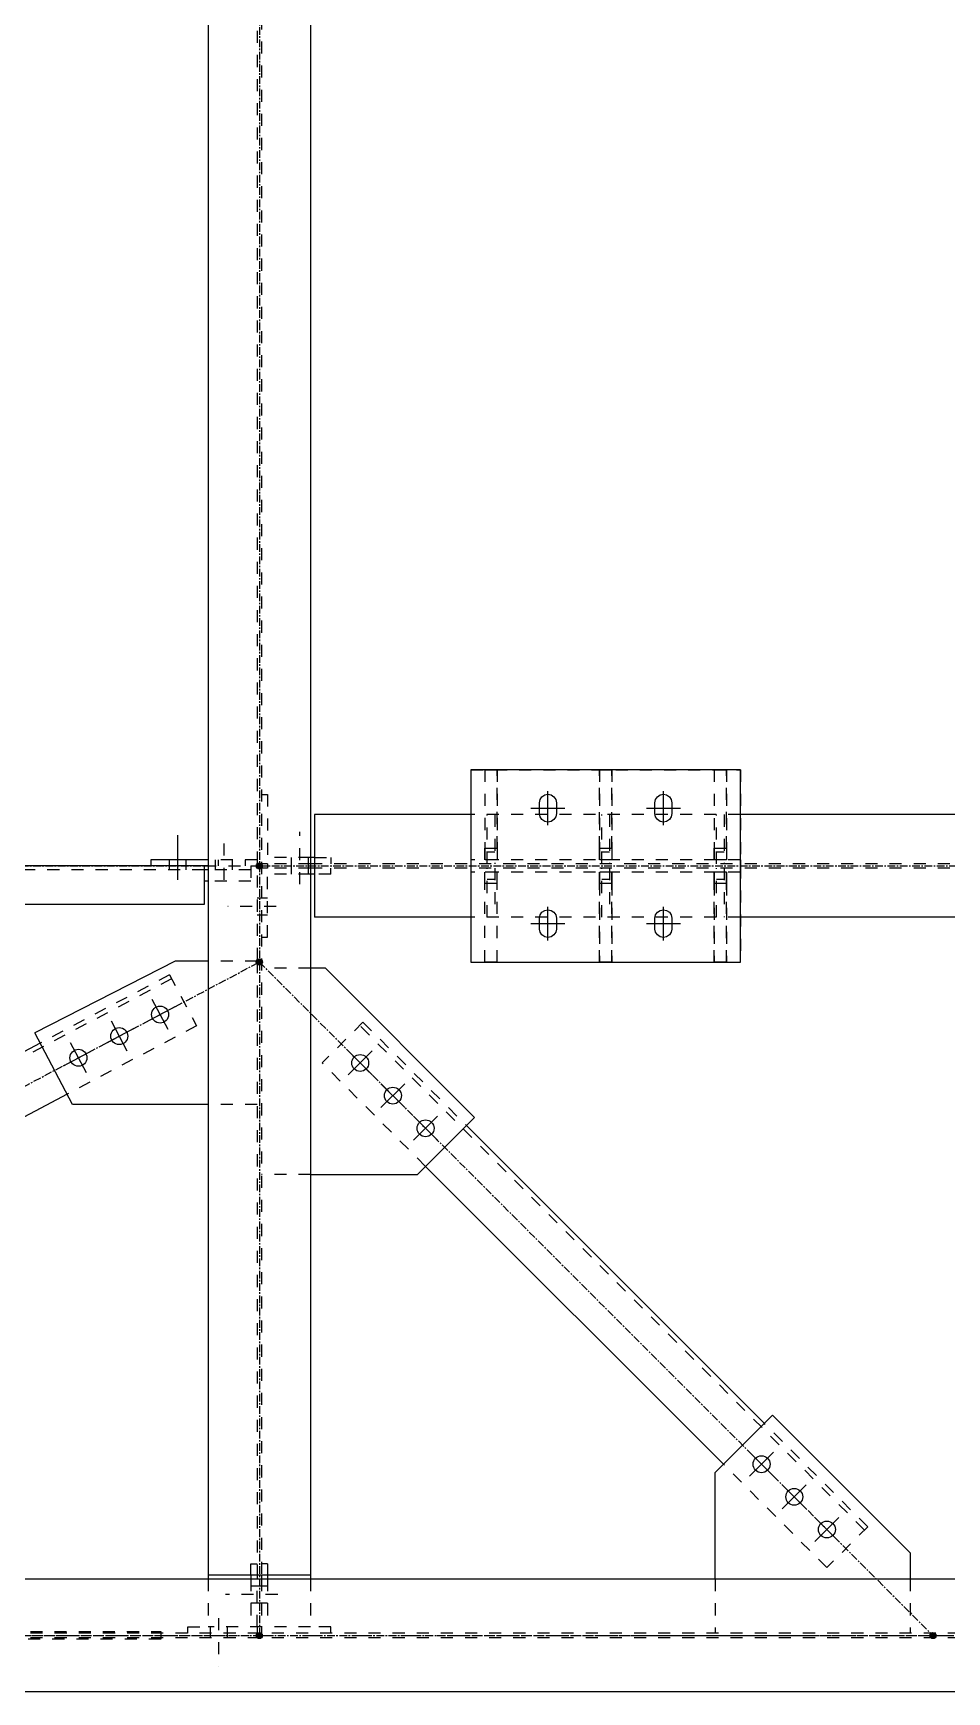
# Model space of a CAD drawing. Header units: inches. Extents: x 209270 to 234360, y -180214 to -150194.
# Drawn here: x 229330 to 230814, y -167106 to -164412 of the extents above; entities that cross this region are included whole.
import ezdxf

# ---------------------------------------------------------------- set-up
doc = ezdxf.new("R2010")
doc.units = ezdxf.units.IN
doc.header["$LTSCALE"] = 10
doc.header["$MEASUREMENT"] = 0
for name, pattern in [('CENTER', [2, 1.25, -0.25, 0.25, -0.25]), ('DXK_LINE_DOT2', [3.9198, 1.9599, -1.9599]), ('DXK_LINE_DOT5', [7.8785, 2.979, -0.9799, 0.9799, -0.9799, 0.9799, -0.9799])]:
    doc.linetypes.add(name, pattern=pattern)
for name, color, linetype in [('_STR_0', 2, 'Continuous'), ('_STR_1', 2, 'Continuous'), ('_STR_2', 2, 'Continuous'), ('_STR_4', 2, 'Continuous')]:
    doc.layers.add(name, color=color, linetype=linetype)

# ---------------------------------------------------------------- blocks, each defined once
blk = doc.blocks.new('GridLine-116860372-116905 - 114867')
at = {"layer": '_STR_2', "linetype": 'DXK_LINE_DOT5'}
blk.add_line((210782.4, -167014.2), (232759.1, -167014.2), dxfattribs=at)
blk = doc.blocks.new('Part-116860372-114922 - 114867')
at = {"layer": '_STR_1', "linetype": 'DXK_LINE_DOT2'}
for p, q in [((231815.1, -167010.2), (228830.1, -167010.2)), ((231815.1, -167018.1), (228830.1, -167018.1))]:
    blk.add_line(p, q, dxfattribs=at)
at = {"layer": '_STR_2', "linetype": 'Continuous'}
for p, q in [((231815.1, -166922.7), (228830.1, -166922.7)), ((231815.1, -167105.7), (228830.1, -167105.7))]:
    blk.add_line(p, q, dxfattribs=at)
at = {"layer": '_STR_4', "linetype": 'CENTER'}
blk.add_line((228447.6, -167014.2), (232197.6, -167014.2), dxfattribs=at)
blk = doc.blocks.new('Bolt-116860372-115336 - 114867')
at = {"layer": '_STR_1', "linetype": 'DXK_LINE_DOT2'}
for p, q in [((229617.8, -167000.2), (229617.8, -167010.2)), ((229631.5, -166985.9), (229631.5, -167064.7)), ((229645.3, -167000.2), (229645.3, -167010.2)), ((229617.8, -167010.2), (229617.8, -167018.1)), ((229645.3, -167010.2), (229645.3, -167018.1))]:
    blk.add_line(p, q, dxfattribs=at)
blk = doc.blocks.new('Part-116860372-114998 - 114867')
at = {"layer": '_STR_4', "linetype": 'Continuous'}
for points in [[(229697.6, -164006.7, -1), (229697.6, -163996.7, -1)], [(229697.6, -167019.2, -1), (229697.6, -167009.2, -1)]]:
    blk.add_hatch(color=256, dxfattribs=at).paths.add_polyline_path(points)
at = {"layer": '_STR_1', "linetype": 'DXK_LINE_DOT2'}
for p, q in [((229614.3, -164015.9), (229614.3, -164105.2)), ((229780.8, -164015.9), (229614.3, -164015.9)), ((229694, -164015.9), (229694, -165919)), ((229701.1, -164015.9), (229701.1, -164105.2)), ((229780.8, -164015.9), (229780.8, -164105.2)), ((229701.1, -164111.5), (229701.1, -166916.4)), ((229694, -165919), (229694, -166916.4)), ((229614.3, -166922.7), (229614.3, -167000.2)), ((229694, -167000.2), (229694, -166922.7)), ((229701.1, -166922.7), (229701.1, -167000.2)), ((229780.8, -166922.7), (229780.8, -167000.2)), ((229780.8, -167000.2), (229614.3, -167000.2))]:
    blk.add_line(p, q, dxfattribs=at)
at = {"layer": '_STR_2', "linetype": 'Continuous'}
for p, q in [((229614.3, -164105.2), (229614.3, -166922.7)), ((229780.8, -164111.5), (229614.3, -164111.5)), ((229694, -164105.2), (229694, -164111.5)), ((229701.1, -164105.2), (229701.1, -164111.5)), ((229780.8, -164105.2), (229780.8, -166922.7)), ((229780.8, -166916.4), (229614.3, -166916.4)), ((229694, -166916.4), (229694, -166922.7)), ((229701.1, -166916.4), (229701.1, -166922.7))]:
    blk.add_line(p, q, dxfattribs=at)
at = {"layer": '_STR_4', "linetype": 'CENTER'}
blk.add_line((229697.6, -164001.7), (229697.6, -167014.2), dxfattribs=at)
at = {"layer": '_STR_4', "linetype": 'Continuous'}
for centre in [(229697.6, -164001.7), (229697.6, -167014.2)]:
    blk.add_circle(centre, 5, dxfattribs=at)
blk = doc.blocks.new('Part-116860372-115019 - 114867')
at = {"layer": '_STR_4', "linetype": 'Continuous'}
for points in [[(229697.6, -165769.2, -1), (229697.6, -165759.2, -1)], [(230947.6, -165769.2, -1), (230947.6, -165759.2, -1)]]:
    blk.add_hatch(color=256, dxfattribs=at).paths.add_polyline_path(points)
at = {"layer": '_STR_1', "linetype": 'DXK_LINE_DOT2'}
for p, q in [((230478.7, -165680.9), (230041.2, -165680.9)), ((229711.1, -165760.6), (229711.1, -165767.7)), ((229780.8, -165760.6), (229711.1, -165760.6)), ((230858.1, -165760.6), (229787.1, -165760.6)), ((230934, -165760.6), (230864.3, -165760.6)), ((230934, -165760.6), (230934, -165767.7)), ((229780.8, -165767.7), (229711.1, -165767.7)), ((230858.1, -165767.7), (229787.1, -165767.7)), ((230934, -165767.7), (230864.3, -165767.7)), ((230478.7, -165847.4), (230041.2, -165847.4))]:
    blk.add_line(p, q, dxfattribs=at)
at = {"layer": '_STR_2', "linetype": 'Continuous'}
for p, q in [((229787.1, -165680.9), (229787.1, -165847.4)), ((230041.2, -165680.9), (229787.1, -165680.9)), ((230858.1, -165680.9), (230478.7, -165680.9)), ((230858.1, -165680.9), (230858.1, -165847.4)), ((229787.1, -165760.6), (229780.8, -165760.6)), ((230864.3, -165760.6), (230858.1, -165760.6)), ((229787.1, -165767.7), (229780.8, -165767.7)), ((230864.3, -165767.7), (230858.1, -165767.7)), ((230041.2, -165847.4), (229787.1, -165847.4)), ((230858.1, -165847.4), (230478.7, -165847.4))]:
    blk.add_line(p, q, dxfattribs=at)
at = {"layer": '_STR_4', "linetype": 'CENTER'}
blk.add_line((229697.6, -165764.2), (230947.6, -165764.2), dxfattribs=at)
at = {"layer": '_STR_4', "linetype": 'Continuous'}
for centre in [(229697.6, -165764.2), (230947.6, -165764.2)]:
    blk.add_circle(centre, 5, dxfattribs=at)
blk = doc.blocks.new('Part-116860372-115026 - 114867')
at = {"layer": '_STR_4', "linetype": 'Continuous'}
for points in [[(228447.6, -165769.2, -1), (228447.6, -165759.2, -1)], [(229697.6, -165769.2, -1), (229697.6, -165759.2, -1)]]:
    blk.add_hatch(color=256, dxfattribs=at).paths.add_polyline_path(points)
at = {"layer": '_STR_1', "linetype": 'DXK_LINE_DOT2'}
for p, q in [((228463.8, -165764.2), (228463.8, -165826.7)), ((228610.1, -165764.2), (228463.8, -165764.2)), ((228603.8, -165770.4), (228463.8, -165770.4)), ((229608.1, -165770.4), (228610.1, -165770.4)), ((229608.1, -165764.2), (229684, -165764.2)), ((229684, -165770.4), (229614.3, -165770.4)), ((229684, -165789.2), (229614.3, -165789.2)), ((229684, -165764.2), (229684, -165789.2)), ((228603.8, -165826.7), (228463.8, -165826.7))]:
    blk.add_line(p, q, dxfattribs=at)
at = {"layer": '_STR_2', "linetype": 'Continuous'}
for p, q in [((228610.1, -165770.4), (228603.8, -165770.4)), ((229608.1, -165764.2), (228610.1, -165764.2)), ((228610.1, -165826.7), (228610.1, -165764.2)), ((229608.1, -165764.2), (229608.1, -165826.7)), ((229614.3, -165770.4), (229608.1, -165770.4)), ((229614.3, -165789.2), (229608.1, -165789.2)), ((229608.1, -165826.7), (228603.8, -165826.7))]:
    blk.add_line(p, q, dxfattribs=at)
at = {"layer": '_STR_4', "linetype": 'CENTER'}
for p, q in [((228447.6, -165764.2), (228463.8, -165764.2)), ((228610.1, -165764.2), (229608.1, -165764.2)), ((229684, -165764.2), (229697.6, -165764.2))]:
    blk.add_line(p, q, dxfattribs=at)
at = {"layer": '_STR_4', "linetype": 'Continuous'}
for centre in [(228447.6, -165764.2), (229697.6, -165764.2)]:
    blk.add_circle(centre, 5, dxfattribs=at)
blk = doc.blocks.new('Part-116860372-116426 - 114867')
at = {"layer": '_STR_1', "linetype": 'DXK_LINE_DOT2'}
for p, q in [((230063.8, -165607.9), (230063.8, -165735.4)), ((230063.9, -165607.9), (230063.9, -165735.4)), ((230063.9, -165607.9), (230083.8, -165607.9)), ((230083.8, -165607.9), (230083.9, -165607.9)), ((230083.8, -165735.4), (230083.8, -165607.9)), ((230083.9, -165607.9), (230083.9, -165735.4)), ((230063.8, -165735.4), (230063.8, -165754.2)), ((230063.8, -165735.4), (230063.9, -165735.4)), ((230063.9, -165754.2), (230063.9, -165735.4)), ((230063.9, -165735.4), (230083.9, -165735.4)), ((230083.8, -165735.4), (230083.8, -165754.2)), ((230083.9, -165735.4), (230083.9, -165754.2)), ((230063.8, -165754.2), (230063.9, -165754.2)), ((230083.9, -165754.2), (230063.8, -165754.2))]:
    blk.add_line(p, q, dxfattribs=at)
at = {"layer": '_STR_2', "linetype": 'Continuous'}
for p, q in [((230063.9, -165607.9), (230063.8, -165607.9)), ((230063.8, -165607.9), (230063.8, -165607.9)), ((230063.8, -165607.9), (230063.9, -165607.9)), ((230063.9, -165607.9), (230063.9, -165607.9)), ((230063.9, -165607.9), (230083.9, -165607.9)), ((230083.9, -165607.9), (230083.9, -165607.9))]:
    blk.add_line(p, q, dxfattribs=at)
blk = doc.blocks.new('Part-116860372-115074 - 114867')
at = {"layer": '_STR_4', "linetype": 'Continuous'}
for points in [[(229697.6, -165925.4, -1), (229697.6, -165915.4, -1)], [(228447.6, -166586.7, -1), (228447.6, -166576.7, -1)]]:
    blk.add_hatch(color=256, dxfattribs=at).paths.add_polyline_path(points)
at = {"layer": '_STR_1', "linetype": 'DXK_LINE_DOT2'}
for p, q in [((229555.2, -165947.6), (228626.1, -166439.2)), ((229551.7, -165941), (229341.8, -166052.1)), ((229551.7, -165941), (229595.6, -166023.9)), ((229595.6, -166023.9), (229385.6, -166134.9)), ((228622.6, -166432.5), (228832.5, -166321.5)), ((228876.3, -166404.3), (228666.4, -166515.4)), ((228666.4, -166515.4), (228622.6, -166432.5))]:
    blk.add_line(p, q, dxfattribs=at)
at = {"layer": '_STR_2', "linetype": 'Continuous'}
for p, q in [((229341.8, -166052.1), (228832.5, -166321.5)), ((229385.6, -166134.9), (228876.3, -166404.3))]:
    blk.add_line(p, q, dxfattribs=at)
at = {"layer": '_STR_4', "linetype": 'CENTER'}
blk.add_line((228447.6, -166581.7), (229697.6, -165920.4), dxfattribs=at)
at = {"layer": '_STR_4', "linetype": 'Continuous'}
for centre in [(229697.6, -165920.4), (228447.6, -166581.7)]:
    blk.add_circle(centre, 5, dxfattribs=at)
blk = doc.blocks.new('Part-116860372-115075 - 114867')
at = {"layer": '_STR_4', "linetype": 'Continuous'}
for points in [[(229697.6, -165925.4, -1), (229697.6, -165915.4, -1)], [(230791.3, -167019.2, -1), (230791.3, -167009.2, -1)]]:
    blk.add_hatch(color=256, dxfattribs=at).paths.add_polyline_path(points)
at = {"layer": '_STR_1', "linetype": 'DXK_LINE_DOT2'}
for p, q in [((229865.9, -166018), (229799.6, -166084.3)), ((230680.2, -166842.9), (229860.6, -166023.3)), ((229865.9, -166018), (230033.8, -166185.9)), ((229967.5, -166252.2), (229799.6, -166084.3)), ((230685.5, -166837.6), (230517.6, -166669.7)), ((230619.2, -166903.9), (230451.3, -166736)), ((230685.5, -166837.6), (230619.2, -166903.9))]:
    blk.add_line(p, q, dxfattribs=at)
at = {"layer": '_STR_2', "linetype": 'Continuous'}
for p, q in [((230517.6, -166669.7), (230033.8, -166185.9)), ((230451.3, -166736), (229967.5, -166252.2))]:
    blk.add_line(p, q, dxfattribs=at)
at = {"layer": '_STR_4', "linetype": 'CENTER'}
blk.add_line((229697.6, -165920.4), (230791.3, -167014.2), dxfattribs=at)
at = {"layer": '_STR_4', "linetype": 'Continuous'}
for centre in [(229697.6, -165920.4), (230791.3, -167014.2)]:
    blk.add_circle(centre, 5, dxfattribs=at)
blk = doc.blocks.new('Bolt-116860372-115309 - 114867')
at = {"layer": '_STR_1', "linetype": 'DXK_LINE_DOT2'}
for p, q in [((229727.4, -166947.7), (229642.4, -166947.7)), ((229694, -166934), (229684, -166934)), ((229701.1, -166934), (229694, -166934)), ((229711.1, -166934), (229701.1, -166934)), ((229694, -166961.5), (229684, -166961.5)), ((229701.1, -166961.5), (229694, -166961.5)), ((229711.1, -166961.5), (229701.1, -166961.5))]:
    blk.add_line(p, q, dxfattribs=at)
blk = doc.blocks.new('Bolt-116860372-116122 - 114867')
at = {"layer": '_STR_2', "linetype": 'Continuous'}
for p, q in [((230493.7, -166716.5), (230532.6, -166755.4)), ((230493.7, -166755.4), (230532.6, -166716.5)), ((230546.7, -166769.6), (230585.6, -166808.5)), ((230546.7, -166808.5), (230585.6, -166769.6)), ((230599.8, -166822.6), (230638.6, -166861.5)), ((230599.8, -166861.5), (230638.6, -166822.6))]:
    blk.add_line(p, q, dxfattribs=at)
for centre in [(230513.1, -166736), (230566.2, -166789), (230619.2, -166842)]:
    blk.add_circle(centre, 13.7, dxfattribs=at)
blk = doc.blocks.new('Part-116860372-115307 - 114867')
at = {"layer": '_STR_1', "linetype": 'DXK_LINE_DOT2'}
for p, q in [((229684, -166916.4), (229684, -166897.7)), ((229684, -166897.7), (229694, -166897.7)), ((229694, -166916.4), (229694, -166922.7)), ((229684, -166922.7), (229684, -167000.2)), ((229581.5, -167010.2), (229581.5, -167000.2)), ((229581.5, -167000.2), (229614.3, -167000.2)), ((229694, -167000.2), (229694, -167010.2))]:
    blk.add_line(p, q, dxfattribs=at)
at = {"layer": '_STR_2', "linetype": 'Continuous'}
blk.add_line((229684, -166916.4), (229684, -166922.7), dxfattribs=at)
blk = doc.blocks.new('Part-116860372-116118 - 114867')
at = {"layer": '_STR_1', "linetype": 'DXK_LINE_DOT2'}
for p, q in [((229780.8, -165930.5), (229701.1, -165930.5)), ((229780.8, -166265.5), (229701.1, -166265.5))]:
    blk.add_line(p, q, dxfattribs=at)
at = {"layer": '_STR_2', "linetype": 'Continuous'}
for p, q in [((229804.8, -165930.5), (229780.8, -165930.5)), ((230047.1, -166172.7), (229804.8, -165930.5)), ((229954.3, -166265.5), (230047.1, -166172.7)), ((229780.8, -166265.5), (229954.3, -166265.5))]:
    blk.add_line(p, q, dxfattribs=at)
blk = doc.blocks.new('Part-116860372-115308 - 114867')
at = {"layer": '_STR_1', "linetype": 'DXK_LINE_DOT2'}
for p, q in [((229711.1, -166897.7), (229701.1, -166897.7)), ((229701.1, -166916.4), (229701.1, -166922.7)), ((229711.1, -166897.7), (229711.1, -166916.4)), ((229711.1, -166922.7), (229711.1, -167000.2)), ((229701.1, -167000.2), (229701.1, -167010.2)), ((229813.6, -167000.2), (229780.8, -167000.2)), ((229813.6, -167010.2), (229813.6, -167000.2))]:
    blk.add_line(p, q, dxfattribs=at)
at = {"layer": '_STR_2', "linetype": 'Continuous'}
blk.add_line((229711.1, -166916.4), (229711.1, -166922.7), dxfattribs=at)
blk = doc.blocks.new('Part-116860372-115319 - 114867')
at = {"layer": '_STR_1', "linetype": 'DXK_LINE_DOT2'}
for p, q in [((229701.1, -165648.1), (229711.1, -165648.1)), ((229711.1, -165648.1), (229711.1, -165750.6)), ((229711.1, -165760.6), (229701.1, -165760.6)), ((229780.8, -165750.6), (229711.1, -165750.6)), ((229787.1, -165760.6), (229780.8, -165760.6)), ((229787.1, -165750.6), (229813.6, -165750.6)), ((229813.6, -165750.6), (229813.6, -165760.6))]:
    blk.add_line(p, q, dxfattribs=at)
at = {"layer": '_STR_2', "linetype": 'Continuous'}
blk.add_line((229787.1, -165750.6), (229780.8, -165750.6), dxfattribs=at)
blk = doc.blocks.new('Part-116860372-115320 - 114867')
at = {"layer": '_STR_1', "linetype": 'DXK_LINE_DOT2'}
for p, q in [((229711.1, -165767.7), (229701.1, -165767.7)), ((229711.1, -165880.2), (229711.1, -165777.7)), ((229780.8, -165777.7), (229711.1, -165777.7)), ((229787.1, -165767.7), (229780.8, -165767.7)), ((229813.6, -165777.7), (229787.1, -165777.7)), ((229813.6, -165777.7), (229813.6, -165767.7)), ((229701.1, -165880.2), (229711.1, -165880.2))]:
    blk.add_line(p, q, dxfattribs=at)
at = {"layer": '_STR_2', "linetype": 'Continuous'}
blk.add_line((229787.1, -165777.7), (229780.8, -165777.7), dxfattribs=at)
blk = doc.blocks.new('Bolt-116860372-115321 - 114867')
at = {"layer": '_STR_1', "linetype": 'DXK_LINE_DOT2'}
for p, q in [((229763.6, -165794), (229763.6, -165709)), ((229749.9, -165760.6), (229749.9, -165750.6)), ((229749.9, -165767.7), (229749.9, -165760.6)), ((229777.4, -165760.6), (229777.4, -165750.6)), ((229777.4, -165767.7), (229777.4, -165760.6)), ((229749.9, -165777.7), (229749.9, -165767.7)), ((229777.4, -165777.7), (229777.4, -165767.7))]:
    blk.add_line(p, q, dxfattribs=at)
blk = doc.blocks.new('Bolt-116860372-115339 - 114867')
at = {"layer": '_STR_1', "linetype": 'DXK_LINE_DOT2'}
for p, q in [((229701.1, -165816.5), (229694, -165816.5)), ((229711.1, -165816.5), (229701.1, -165816.5)), ((229725.1, -165830.2), (229646.3, -165830.2)), ((229701.1, -165844), (229694, -165844)), ((229711.1, -165844), (229701.1, -165844))]:
    blk.add_line(p, q, dxfattribs=at)
blk = doc.blocks.new('Part-116860372-116423 - 114867')
at = {"layer": '_STR_1', "linetype": 'DXK_LINE_DOT2'}
for p, q in [((230041.3, -165774.2), (230041.3, -165754.2)), ((230041.3, -165774.2), (230041.3, -165754.2)), ((230041.3, -165754.2), (230041.3, -165754.2)), ((230478.7, -165754.2), (230041.3, -165754.2)), ((230478.8, -165774.2), (230478.8, -165754.2)), ((230041.3, -165774.2), (230041.3, -165774.2)), ((230478.7, -165774.2), (230041.3, -165774.2))]:
    blk.add_line(p, q, dxfattribs=at)
at = {"layer": '_STR_2', "linetype": 'Continuous'}
for p, q in [((230478.7, -165754.2), (230478.8, -165754.2)), ((230478.8, -165754.2), (230478.8, -165774.2)), ((230478.8, -165774.2), (230478.7, -165774.2))]:
    blk.add_line(p, q, dxfattribs=at)
blk = doc.blocks.new('Part-116860372-116431 - 114867')
at = {"layer": '_STR_1', "linetype": 'DXK_LINE_DOT2'}
for p, q in [((230270, -165774.1), (230250, -165774.1)), ((230250, -165792.9), (230250, -165774.1)), ((230250, -165774.1), (230250, -165792.9)), ((230270, -165774.1), (230270, -165792.9)), ((230270, -165792.9), (230270, -165774.1)), ((230270, -165774.1), (230270, -165774.1)), ((230270, -165792.9), (230250, -165792.9)), ((230250, -165920.4), (230250, -165792.9)), ((230250, -165792.9), (230250, -165792.9)), ((230250, -165792.9), (230250, -165920.4)), ((230270, -165792.9), (230270, -165920.4)), ((230270, -165920.4), (230270, -165792.9)), ((230270, -165920.4), (230250, -165920.4)), ((230250, -165920.4), (230250, -165920.4)), ((230250, -165920.4), (230250, -165920.4)), ((230270, -165920.4), (230270, -165920.4))]:
    blk.add_line(p, q, dxfattribs=at)
blk = doc.blocks.new('Part-116860372-116425 - 114867')
at = {"layer": '_STR_2', "linetype": 'Continuous'}
for p, q in [((230041.2, -165607.9), (230041.2, -165920.4)), ((230478.7, -165608), (230041.2, -165607.9)), ((230478.7, -165920.5), (230478.7, -165608)), ((230041.2, -165920.4), (230478.7, -165920.5))]:
    blk.add_line(p, q, dxfattribs=at)
blk = doc.blocks.new('Part-116860372-116439 - 114867')
at = {"layer": '_STR_1', "linetype": 'DXK_LINE_DOT2'}
for p, q in [((230440, -165760.6), (230440, -165680.9)), ((230452.5, -165680.9), (230452.5, -165760.6)), ((230452.5, -165741.9), (230440, -165741.9))]:
    blk.add_line(p, q, dxfattribs=at)
blk = doc.blocks.new('Bolt-116860372-115827 - 114867')
at = {"layer": '_STR_1', "linetype": 'DXK_LINE_DOT2'}
for p, q in [((229640.3, -165786.7), (229640.3, -165714.2)), ((229626.5, -165764.2), (229626.5, -165754.2)), ((229654, -165764.2), (229654, -165754.2)), ((229626.5, -165770.4), (229626.5, -165764.2)), ((229654, -165770.4), (229654, -165764.2))]:
    blk.add_line(p, q, dxfattribs=at)
at = {"layer": '_STR_2', "linetype": 'Continuous'}
for p, q in [((229565.3, -165786.7), (229565.3, -165714.2)), ((229551.5, -165764.2), (229551.5, -165754.2)), ((229579, -165764.2), (229579, -165754.2)), ((229551.5, -165770.4), (229551.5, -165764.2)), ((229579, -165770.4), (229579, -165764.2))]:
    blk.add_line(p, q, dxfattribs=at)
blk = doc.blocks.new('Part-116860372-115826 - 114867')
at = {"layer": '_STR_1', "linetype": 'DXK_LINE_DOT2'}
for p, q in [((229694, -165754.2), (229614.3, -165754.2)), ((229631.5, -165764.2), (229631.5, -165754.2)), ((229675.3, -165764.2), (229675.3, -165754.2)), ((229694, -165754.2), (229694, -165764.2))]:
    blk.add_line(p, q, dxfattribs=at)
at = {"layer": '_STR_2', "linetype": 'Continuous'}
for p, q in [((229614.3, -165754.2), (229521.5, -165754.2)), ((229521.5, -165754.2), (229521.5, -165764.2)), ((229614.3, -165764.2), (229608.1, -165764.2))]:
    blk.add_line(p, q, dxfattribs=at)
blk = doc.blocks.new('Part-116860372-116424 - 114867')
at = {"layer": '_STR_1', "linetype": 'DXK_LINE_DOT2'}
for p, q in [((230436.3, -165608), (230436.3, -165735.4)), ((230436.4, -165607.9), (230456.3, -165607.9)), ((230436.4, -165608), (230436.4, -165735.4)), ((230456.3, -165607.9), (230456.4, -165607.9)), ((230456.3, -165735.4), (230456.3, -165607.9)), ((230456.4, -165608), (230456.4, -165735.4)), ((230436.3, -165735.4), (230436.3, -165754.2)), ((230436.3, -165735.4), (230436.4, -165735.4)), ((230436.4, -165754.2), (230436.4, -165735.4)), ((230436.4, -165735.4), (230456.4, -165735.4)), ((230456.3, -165735.4), (230456.3, -165754.2)), ((230456.4, -165735.4), (230456.4, -165754.2)), ((230436.3, -165754.2), (230436.4, -165754.2)), ((230456.4, -165754.2), (230436.3, -165754.2))]:
    blk.add_line(p, q, dxfattribs=at)
at = {"layer": '_STR_2', "linetype": 'Continuous'}
for p, q in [((230436.4, -165607.9), (230436.3, -165607.9)), ((230436.3, -165607.9), (230436.3, -165608)), ((230436.3, -165607.9), (230436.4, -165607.9)), ((230436.4, -165607.9), (230436.4, -165608)), ((230436.4, -165607.9), (230456.4, -165607.9)), ((230456.4, -165607.9), (230456.4, -165608))]:
    blk.add_line(p, q, dxfattribs=at)
blk = doc.blocks.new('Part-116860372-116428 - 114867')
at = {"layer": '_STR_1', "linetype": 'DXK_LINE_DOT2'}
for p, q in [((230041.2, -165607.9), (230041.2, -165920.4)), ((230041.2, -165607.9), (230478.7, -165608)), ((230478.7, -165608), (230478.7, -165920.5)), ((230041.2, -165920.4), (230478.7, -165920.5))]:
    blk.add_line(p, q, dxfattribs=at)
blk = doc.blocks.new('Bolt-116860372-116119 - 114867')
at = {"layer": '_STR_2', "linetype": 'Continuous'}
for p, q in [((229880.9, -166103.7), (229842, -166064.8)), ((229880.9, -166064.8), (229842, -166103.7)), ((229933.9, -166156.8), (229895, -166117.9)), ((229933.9, -166117.9), (229895, -166156.8)), ((229987, -166209.8), (229948.1, -166170.9)), ((229987, -166170.9), (229948.1, -166209.8))]:
    blk.add_line(p, q, dxfattribs=at)
for centre in [(229861.4, -166084.3), (229914.5, -166137.3), (229967.5, -166190.4)]:
    blk.add_circle(centre, 13.7, dxfattribs=at)
blk = doc.blocks.new('Part-116860372-116121 - 114867')
at = {"layer": '_STR_1', "linetype": 'DXK_LINE_DOT2'}
for p, q in [((230438, -166922.7), (230438, -167010.2)), ((230754.5, -166922.7), (230754.5, -167010.2))]:
    blk.add_line(p, q, dxfattribs=at)
at = {"layer": '_STR_2', "linetype": 'Continuous'}
for p, q in [((230438, -166749.2), (230530.8, -166656.4)), ((230530.8, -166656.4), (230754.5, -166880.1)), ((230438, -166922.7), (230438, -166749.2)), ((230754.5, -166880.1), (230754.5, -166922.7))]:
    blk.add_line(p, q, dxfattribs=at)
blk = doc.blocks.new('Bolt-116860372-116432 - 114867')
at = {"layer": '_STR_2', "linetype": 'Continuous'}
for p, q in [((230153.5, -165656.4), (230156.5, -165652)), ((230156.5, -165652), (230161, -165649)), ((230161, -165649), (230166.2, -165647.9)), ((230166.2, -165697.9), (230166.2, -165642.9)), ((230166.2, -165647.9), (230166.2, -165647.9)), ((230166.2, -165647.9), (230171.5, -165649)), ((230171.5, -165649), (230175.9, -165652)), ((230175.9, -165652), (230178.9, -165656.4)), ((230341, -165656.4), (230344, -165652)), ((230344, -165652), (230348.5, -165649)), ((230348.5, -165649), (230353.7, -165647.9)), ((230353.7, -165697.9), (230353.7, -165642.9)), ((230353.7, -165647.9), (230353.7, -165647.9)), ((230353.7, -165647.9), (230359, -165649)), ((230359, -165649), (230363.4, -165652)), ((230363.4, -165652), (230366.4, -165656.4)), ((230138.7, -165670.4), (230193.7, -165670.4)), ((230152.5, -165661.7), (230153.5, -165656.4)), ((230152.5, -165679.2), (230152.5, -165661.7)), ((230153.5, -165684.4), (230152.5, -165679.2)), ((230178.9, -165656.4), (230180, -165661.7)), ((230180, -165679.2), (230178.9, -165684.4)), ((230180, -165661.7), (230180, -165679.2)), ((230326.2, -165670.4), (230381.2, -165670.5)), ((230340, -165661.7), (230341, -165656.4)), ((230340, -165679.2), (230340, -165661.7)), ((230341, -165684.5), (230340, -165679.2)), ((230366.4, -165656.4), (230367.5, -165661.7)), ((230367.5, -165679.2), (230366.4, -165684.5)), ((230367.5, -165661.7), (230367.5, -165679.2)), ((230156.5, -165688.9), (230153.5, -165684.4)), ((230161, -165691.9), (230156.5, -165688.9)), ((230166.2, -165692.9), (230161, -165691.9)), ((230171.5, -165691.9), (230166.2, -165692.9)), ((230166.2, -165692.9), (230166.2, -165692.9)), ((230175.9, -165688.9), (230171.5, -165691.9)), ((230178.9, -165684.4), (230175.9, -165688.9)), ((230344, -165688.9), (230341, -165684.5)), ((230348.5, -165691.9), (230344, -165688.9)), ((230353.7, -165692.9), (230348.5, -165691.9)), ((230359, -165691.9), (230353.7, -165692.9)), ((230353.7, -165692.9), (230353.7, -165692.9)), ((230363.4, -165688.9), (230359, -165691.9)), ((230366.4, -165684.5), (230363.4, -165688.9)), ((230153.5, -165843.9), (230156.5, -165839.5)), ((230156.5, -165839.5), (230160.9, -165836.5)), ((230160.9, -165836.5), (230166.2, -165835.4)), ((230166.2, -165885.4), (230166.2, -165830.4)), ((230166.2, -165835.4), (230166.2, -165835.4)), ((230166.2, -165835.4), (230171.5, -165836.5)), ((230171.5, -165836.5), (230175.9, -165839.5)), ((230175.9, -165839.5), (230178.9, -165843.9)), ((230341, -165843.9), (230344, -165839.5)), ((230344, -165839.5), (230348.4, -165836.5)), ((230348.4, -165836.5), (230353.7, -165835.4)), ((230353.7, -165885.4), (230353.7, -165830.4)), ((230353.7, -165835.4), (230353.7, -165835.4)), ((230353.7, -165835.4), (230359, -165836.5)), ((230359, -165836.5), (230363.4, -165839.5)), ((230363.4, -165839.5), (230366.4, -165843.9)), ((230138.7, -165857.9), (230193.7, -165857.9)), ((230152.5, -165849.2), (230153.5, -165843.9)), ((230152.5, -165866.7), (230152.5, -165849.2)), ((230153.5, -165871.9), (230152.5, -165866.7)), ((230178.9, -165843.9), (230180, -165849.2)), ((230180, -165866.7), (230178.9, -165871.9)), ((230180, -165849.2), (230180, -165866.7)), ((230326.2, -165857.9), (230381.2, -165858)), ((230340, -165849.2), (230341, -165843.9)), ((230340, -165866.7), (230340, -165849.2)), ((230341, -165872), (230340, -165866.7)), ((230366.4, -165843.9), (230367.5, -165849.2)), ((230367.5, -165866.7), (230366.4, -165872)), ((230367.5, -165849.2), (230367.5, -165866.7)), ((230156.5, -165876.4), (230153.5, -165871.9)), ((230160.9, -165879.4), (230156.5, -165876.4)), ((230166.2, -165880.4), (230160.9, -165879.4)), ((230171.5, -165879.4), (230166.2, -165880.4)), ((230166.2, -165880.4), (230166.2, -165880.4)), ((230175.9, -165876.4), (230171.5, -165879.4)), ((230178.9, -165871.9), (230175.9, -165876.4)), ((230344, -165876.4), (230341, -165872)), ((230348.4, -165879.4), (230344, -165876.4)), ((230353.7, -165880.4), (230348.4, -165879.4)), ((230359, -165879.4), (230353.7, -165880.4)), ((230353.7, -165880.4), (230353.7, -165880.4)), ((230363.4, -165876.4), (230359, -165879.4)), ((230366.4, -165872), (230363.4, -165876.4))]:
    blk.add_line(p, q, dxfattribs=at)
blk = doc.blocks.new('Part-116860372-116436 - 114867')
at = {"layer": '_STR_1', "linetype": 'DXK_LINE_DOT2'}
for p, q in [((230253.7, -165847.4), (230253.7, -165767.7)), ((230266.2, -165786.5), (230253.7, -165786.5)), ((230266.2, -165767.7), (230266.2, -165847.4))]:
    blk.add_line(p, q, dxfattribs=at)
blk = doc.blocks.new('Part-116860372-116163 - 114867')
at = {"layer": '_STR_1', "linetype": 'DXK_LINE_DOT2'}
for p, q in [((229694, -165919), (229614.3, -165919)), ((229694, -166151.5), (229614.3, -166151.5))]:
    blk.add_line(p, q, dxfattribs=at)
at = {"layer": '_STR_2', "linetype": 'Continuous'}
for p, q in [((229561.1, -165919), (229333, -166035.5)), ((229614.3, -165919), (229561.1, -165919)), ((229394.4, -166151.5), (229333, -166035.5)), ((229614.3, -166151.5), (229394.4, -166151.5))]:
    blk.add_line(p, q, dxfattribs=at)
blk = doc.blocks.new('Bolt-116860372-116164 - 114867')
at = {"layer": '_STR_2', "linetype": 'Continuous'}
for p, q in [((229512.1, -166018.5), (229560.8, -165992.8)), ((229549.3, -166030), (229523.6, -165981.3)), ((229445.8, -166053.6), (229494.5, -166027.9)), ((229483, -166065), (229457.3, -166016.4)), ((229416.7, -166100.1), (229391, -166051.5)), ((229379.5, -166088.7), (229428.2, -166062.9))]:
    blk.add_line(p, q, dxfattribs=at)
for centre in [(229536.4, -166005.7), (229470.1, -166040.7), (229403.9, -166075.8)]:
    blk.add_circle(centre, 13.8, dxfattribs=at)
blk = doc.blocks.new('Part-116860372-116427 - 114867')
at = {"layer": '_STR_1', "linetype": 'DXK_LINE_DOT2'}
for p, q in [((230250, -165735.5), (230250, -165607.9)), ((230250, -165607.9), (230250, -165607.9)), ((230250, -165607.9), (230250, -165735.5)), ((230250, -165607.9), (230270, -165607.9)), ((230250, -165607.9), (230250, -165607.9)), ((230270, -165607.9), (230270, -165735.5)), ((230270, -165607.9), (230270, -165607.9)), ((230270, -165735.5), (230270, -165607.9)), ((230250, -165754.2), (230250, -165735.5)), ((230250, -165735.5), (230250, -165754.2)), ((230250, -165735.5), (230270, -165735.5)), ((230250, -165735.5), (230250, -165735.5)), ((230270, -165735.5), (230270, -165754.2)), ((230270, -165735.5), (230270, -165754.2)), ((230250, -165754.2), (230250, -165754.2)), ((230270, -165754.2), (230250, -165754.2))]:
    blk.add_line(p, q, dxfattribs=at)
blk = doc.blocks.new('Part-116860372-116429 - 114867')
at = {"layer": '_STR_1', "linetype": 'DXK_LINE_DOT2'}
for p, q in [((230456.4, -165774.2), (230436.3, -165774.2)), ((230436.3, -165774.2), (230436.3, -165792.9)), ((230436.4, -165792.9), (230436.4, -165774.2)), ((230456.3, -165792.9), (230456.3, -165774.2)), ((230456.3, -165774.2), (230456.4, -165774.2)), ((230456.4, -165774.2), (230456.4, -165792.9)), ((230436.4, -165792.9), (230436.3, -165792.9)), ((230436.3, -165792.9), (230436.3, -165920.5)), ((230456.4, -165792.9), (230436.4, -165792.9)), ((230436.4, -165920.5), (230436.4, -165792.9)), ((230456.3, -165920.5), (230456.3, -165792.9)), ((230456.4, -165792.9), (230456.4, -165920.5)), ((230436.4, -165920.5), (230456.3, -165920.5)), ((230456.3, -165920.5), (230456.4, -165920.5))]:
    blk.add_line(p, q, dxfattribs=at)
at = {"layer": '_STR_2', "linetype": 'Continuous'}
for p in [(230436.3, -165920.5), (230436.3, -165920.5), (230456.4, -165920.5)]:
    blk.add_line(p, (230436.4, -165920.5), dxfattribs=at)
blk = doc.blocks.new('Part-116860372-116430 - 114867')
at = {"layer": '_STR_1', "linetype": 'DXK_LINE_DOT2'}
for p, q in [((230083.9, -165774.2), (230063.8, -165774.2)), ((230063.8, -165792.9), (230063.8, -165774.2)), ((230063.9, -165792.9), (230063.9, -165774.2)), ((230083.8, -165792.9), (230083.8, -165774.2)), ((230083.8, -165774.2), (230083.9, -165774.2)), ((230083.9, -165792.9), (230083.9, -165774.2)), ((230063.8, -165792.9), (230063.9, -165792.9)), ((230063.8, -165920.4), (230063.8, -165792.9)), ((230083.9, -165792.9), (230063.9, -165792.9)), ((230063.9, -165920.4), (230063.9, -165792.9)), ((230083.8, -165920.5), (230083.8, -165792.9)), ((230083.9, -165920.4), (230083.9, -165792.9)), ((230063.9, -165920.5), (230083.8, -165920.5)), ((230083.8, -165920.5), (230083.9, -165920.5))]:
    blk.add_line(p, q, dxfattribs=at)
at = {"layer": '_STR_2', "linetype": 'Continuous'}
for p, q in [((230063.8, -165920.5), (230063.8, -165920.4)), ((230063.8, -165920.5), (230063.9, -165920.5)), ((230063.8, -165920.5), (230063.9, -165920.5)), ((230063.9, -165920.5), (230063.9, -165920.4)), ((230083.9, -165920.5), (230063.9, -165920.5)), ((230083.9, -165920.5), (230083.9, -165920.4))]:
    blk.add_line(p, q, dxfattribs=at)
blk = doc.blocks.new('Part-116860372-116434 - 114867')
at = {"layer": '_STR_1', "linetype": 'DXK_LINE_DOT2'}
for p, q in [((230067.5, -165847.4), (230067.5, -165767.7)), ((230080, -165786.5), (230067.5, -165786.5)), ((230080, -165767.7), (230080, -165847.4))]:
    blk.add_line(p, q, dxfattribs=at)
blk = doc.blocks.new('Part-116860372-116435 - 114867')
at = {"layer": '_STR_1', "linetype": 'DXK_LINE_DOT2'}
for p, q in [((230067.5, -165760.6), (230067.5, -165680.9)), ((230080, -165680.9), (230080, -165760.6)), ((230080, -165741.9), (230067.5, -165741.9))]:
    blk.add_line(p, q, dxfattribs=at)
blk = doc.blocks.new('Part-116860372-116437 - 114867')
at = {"layer": '_STR_1', "linetype": 'DXK_LINE_DOT2'}
for p, q in [((230253.7, -165760.6), (230253.7, -165680.9)), ((230266.2, -165680.9), (230266.2, -165760.6)), ((230266.2, -165741.9), (230253.7, -165741.9))]:
    blk.add_line(p, q, dxfattribs=at)
blk = doc.blocks.new('Part-116860372-116438 - 114867')
at = {"layer": '_STR_1', "linetype": 'DXK_LINE_DOT2'}
for p, q in [((230440, -165847.4), (230440, -165767.7)), ((230452.5, -165786.5), (230440, -165786.5)), ((230452.5, -165767.7), (230452.5, -165847.4))]:
    blk.add_line(p, q, dxfattribs=at)
blk = doc.blocks.new('Part-116860372-116841 - 114867')
at = {"layer": '_STR_1', "linetype": 'DXK_LINE_DOT2'}
for p, q in [((228816.3, -167020.4), (228816.3, -167007.9)), ((228816.3, -167007.9), (229537.8, -167007.9)), ((229537.8, -167020.4), (228816.3, -167020.4)), ((229016.9, -167007.9), (229016.9, -167020.4)), ((229237.5, -167020.4), (229237.5, -167007.9)), ((229537.8, -167007.9), (229537.8, -167020.4))]:
    blk.add_line(p, q, dxfattribs=at)

msp = doc.modelspace()

# ---------------------------------------------------------------- block references
at = {"layer": '_STR_0', "zscale": 0.8}
for name in ['Part-116860372-114998 - 114867', 'Part-116860372-116425 - 114867', 'Part-116860372-116428 - 114867', 'Part-116860372-116426 - 114867', 'Part-116860372-116427 - 114867', 'Part-116860372-116424 - 114867', 'Part-116860372-115319 - 114867', 'Bolt-116860372-116432 - 114867', 'Part-116860372-115019 - 114867', 'Part-116860372-116435 - 114867', 'Part-116860372-116437 - 114867', 'Part-116860372-116439 - 114867', 'Bolt-116860372-115827 - 114867', 'Bolt-116860372-115321 - 114867', 'Part-116860372-115026 - 114867', 'Part-116860372-115826 - 114867', 'Part-116860372-116423 - 114867', 'Part-116860372-115320 - 114867', 'Part-116860372-116430 - 114867', 'Part-116860372-116434 - 114867', 'Part-116860372-116431 - 114867', 'Part-116860372-116436 - 114867', 'Part-116860372-116429 - 114867', 'Part-116860372-116438 - 114867', 'Bolt-116860372-115339 - 114867', 'Part-116860372-115074 - 114867', 'Part-116860372-116163 - 114867', 'Part-116860372-115075 - 114867', 'Part-116860372-116118 - 114867', 'Bolt-116860372-116164 - 114867', 'Bolt-116860372-116119 - 114867', 'Part-116860372-116121 - 114867', 'Bolt-116860372-116122 - 114867', 'GridLine-116860372-116905 - 114867', 'Part-116860372-115307 - 114867', 'Part-116860372-115308 - 114867', 'Part-116860372-114922 - 114867', 'Bolt-116860372-115309 - 114867', 'Bolt-116860372-115336 - 114867', 'Part-116860372-116841 - 114867']:
    msp.add_blockref(name, (0, 0), dxfattribs=at)

doc.saveas('drawing.dxf')
